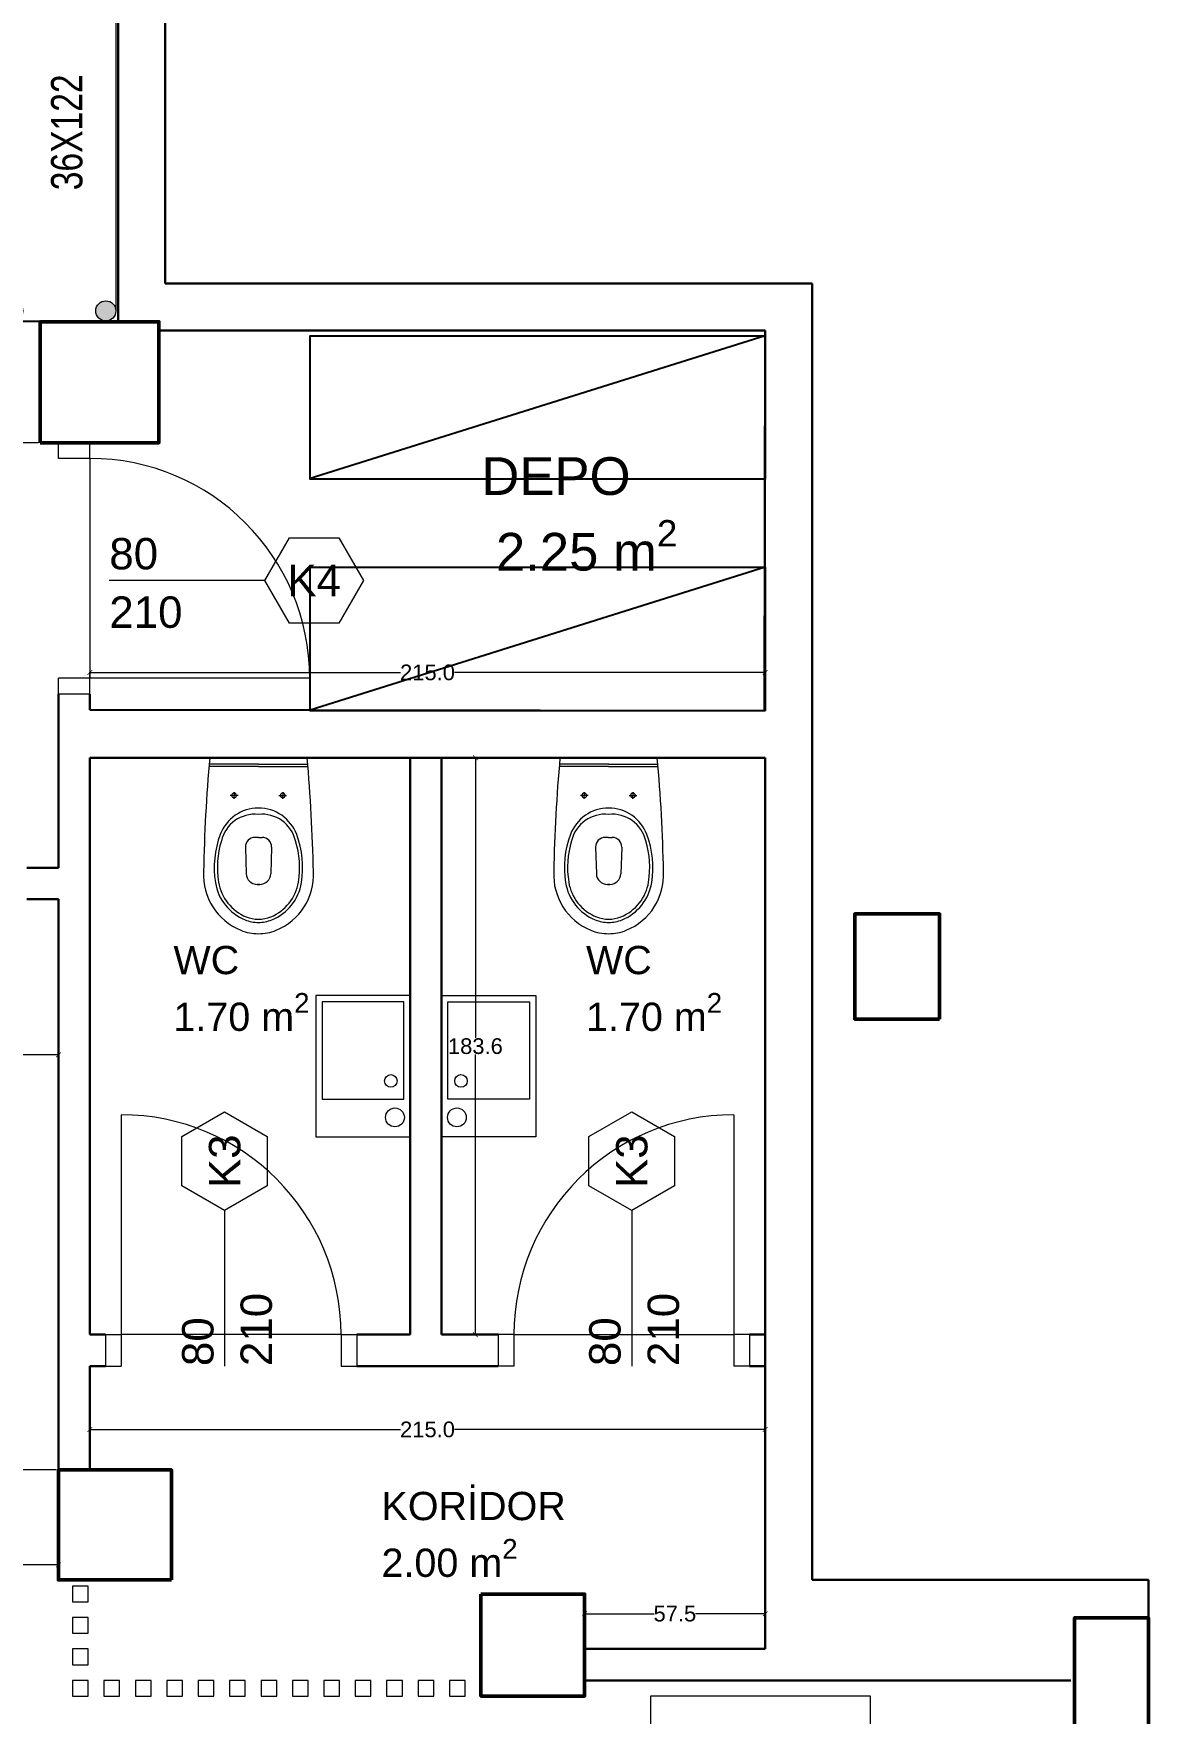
# Model space of a CAD drawing. Header units: centimetres. Extents: x 170981 to 171543, y -60527 to -58125.
# Drawn here: x 171188 to 171543, y -59194 to -58660 of the extents above; entities that cross this region are included whole.
import ezdxf
from ezdxf.enums import TextEntityAlignment as Align

# ---------------------------------------------------------------- set-up
doc = ezdxf.new("R2010")
doc.units = ezdxf.units.CM
doc.header["$MEASUREMENT"] = 0
doc.header["$PDSIZE"] = 20
doc.layers.get('0').update_dxf_attribs({"color": 250})
doc.layers.get('Defpoints').update_dxf_attribs({"lineweight": 9})
for name, color, linetype, lineweight in [('İÖŞ-DUVAR', 5, 'Continuous', 30), ('İÖŞ-KAPI', 240, 'Continuous', 15), ('İÖŞ-KOLON', 1, 'Continuous', 50), ('İÖŞ-TEFRİŞ ALÇAK', 20, 'Continuous', 9), ('İÖŞ-YAZI ÖLÇÜ', 9, 'Continuous', 5)]:
    doc.layers.add(name, color=color, linetype=linetype, lineweight=lineweight)
doc.styles.add('AHAA100', font='arial.ttf', dxfattribs={"height": 20})
doc.styles.get("Standard").update_dxf_attribs({"font": 'arial.ttf'})
doc.styles.add('style1', font='turkce.shx', dxfattribs={"height": 100})
doc.dimstyles.new('ÖYKÜ', dxfattribs={"dimtxt": 5, "dimasz": 1.5, "dimexe": 0.1, "dimexo": 0.675, "dimgap": 0.09, "dimtad": 0, "dimtih": 1, "dimtoh": 1, "dimdec": 1, "dimzin": 0, "dimdsep": 46, "dimtxsty": 'Standard', "dimblk": 'ARCHTICK', "dimcen": 0.09, "dimclrd": 256, "dimclre": 256, "dimclrt": 256, "dimadec": 0, "dimazin": 0, "dimtfac": 1, "dimtdec": 1, "dimtofl": 0, "dimtmove": 0, "dimatfit": 3, "dimldrblk": 'ARCHTICK', "dimfxl": 1, "dimtolj": 1, "dimtzin": 0, "dimlwd": -1, "dimlwe": -1, "dimarcsym": 0})

# ---------------------------------------------------------------- blocks, each defined once
blk = doc.blocks.new('*U110')
blk.add_line((125.6, 0), (-369.4, 0))
blk.add_lwpolyline([(361.1, 136), (439.7, 0), (361.1, -136), (204.1, -136), (125.6, 0), (204.1, 136)], close=True)
at = {"style": 'AHAA100'}
for tag, p in [('GENISLIK', (-369.4, 35.4)), ('YUKSEKLIK', (-369.4, -150.7))]:
    blk.add_attdef(tag, p, '', height=100, dxfattribs=at)
blk.add_attdef('KAPIKODU', text='', height=100, dxfattribs=at).set_placement((282.6, 0), align=Align.MIDDLE)
blk = doc.blocks.new('RAF-122X36')
at = {"lineweight": -2}
h = blk.add_hatch(color=256, dxfattribs=at)
h.paths.add_polyline_path([(174585.79, -58639.68, 1), (174579.39, -58639.68, 1)])
h.paths.add_polyline_path([(174585.79, -58669.28, 1), (174579.39, -58669.28, 1)])
h = blk.add_hatch(color=256, dxfattribs=at)
h.paths.add_polyline_path([(174701.39, -58639.68, 1), (174694.99, -58639.68, 1)])
h.paths.add_polyline_path([(174694.99, -58669.28, 1), (174701.39, -58669.28, 1)])
for p, q in [((174579.39, -58639.69), (174579.39, -58669.28)), ((174698.19, -58636.48), (174582.59, -58636.48)), ((174701.39, -58639.69), (174701.39, -58669.28)), ((174698.19, -58672.48), (174582.59, -58672.48))]:
    blk.add_line(p, q)
for centre in [(174582.59, -58639.68), (174698.19, -58639.68), (174582.59, -58669.28), (174698.19, -58669.28)]:
    blk.add_circle(centre, 3.2)
at = {"style": 'style1', "width": 0.8}
blk.add_text('36X122', height=10, dxfattribs=at).set_placement((174620.99, -58661.84))
blk = doc.blocks.new('_ArchTick')
at = {"color": 0, "linetype": 'ByBlock', "const_width": 0.15}
blk.add_lwpolyline([(-0.5, -0.5), (0.5, 0.5)], dxfattribs=at)
blk = doc.blocks.new('*D308')
at = {"layer": 'Defpoints', "color": 0, "transparency": 16777216}
for p in [(171195.65, -59147), (171114.65, -59151.79), (171195.65, -59151.79)]:
    blk.add_point(p, dxfattribs=at)
at = {"layer": 'İÖŞ-YAZI ÖLÇÜ', "transparency": 16777216}
for p, q in [((171114.65, -59151.11), (171114.65, -59146.9)), ((171114.65, -59147), (171148.57, -59147)), ((171195.65, -59147), (171161.73, -59147)), ((171195.65, -59151.11), (171195.65, -59146.9))]:
    blk.add_line(p, q, dxfattribs=at)
at = {"layer": 'İÖŞ-YAZI ÖLÇÜ', "transparency": 16777216, "xscale": 1.5, "yscale": 1.5, "zscale": 1.5, "rotation": 180}
blk.add_blockref('_ArchTick', (171114.65, -59147), dxfattribs=at)
at = {"layer": 'İÖŞ-YAZI ÖLÇÜ', "transparency": 16777216, "xscale": 1.5, "yscale": 1.5, "zscale": 1.5}
blk.add_blockref('_ArchTick', (171195.65, -59147), dxfattribs=at)
at = {"layer": 'İÖŞ-YAZI ÖLÇÜ', "transparency": 16777216, "insert": (171155.15, -59147), "char_height": 5, "attachment_point": 5}
blk.add_mtext('\\A1;81.0', dxfattribs=at)
blk = doc.blocks.new('*D309')
at = {"layer": 'Defpoints', "color": 0, "transparency": 16777216}
for p in [(171420.65, -58862.93), (171205.65, -58874.79), (171420.65, -58875.09)]:
    blk.add_point(p, dxfattribs=at)
at = {"layer": 'İÖŞ-YAZI ÖLÇÜ', "transparency": 16777216}
for p, q in [((171205.65, -58874.11), (171205.65, -58862.83)), ((171205.65, -58862.93), (171304.59, -58862.93)), ((171420.65, -58862.93), (171321.71, -58862.93)), ((171420.65, -58874.41), (171420.65, -58862.83))]:
    blk.add_line(p, q, dxfattribs=at)
at = {"layer": 'İÖŞ-YAZI ÖLÇÜ', "transparency": 16777216, "xscale": 1.5, "yscale": 1.5, "zscale": 1.5, "rotation": 180}
blk.add_blockref('_ArchTick', (171205.65, -58862.93), dxfattribs=at)
at = {"layer": 'İÖŞ-YAZI ÖLÇÜ', "transparency": 16777216, "xscale": 1.5, "yscale": 1.5, "zscale": 1.5}
blk.add_blockref('_ArchTick', (171420.65, -58862.93), dxfattribs=at)
at = {"layer": 'İÖŞ-YAZI ÖLÇÜ', "transparency": 16777216, "insert": (171313.15, -58862.93), "char_height": 5, "attachment_point": 5}
blk.add_mtext('\\A1;215.0', dxfattribs=at)
blk = doc.blocks.new('*D310')
at = {"layer": 'Defpoints', "color": 0, "transparency": 16777216}
for p in [(171317.65, -58890.09), (171317.65, -59073.73), (171328.39, -59073.73)]:
    blk.add_point(p, dxfattribs=at)
at = {"layer": 'İÖŞ-YAZI ÖLÇÜ', "transparency": 16777216}
for p, q in [((171318.33, -58890.09), (171328.49, -58890.09)), ((171328.39, -58890.09), (171328.39, -58979.27)), ((171328.39, -59073.73), (171328.39, -58984.55)), ((171318.33, -59073.73), (171328.49, -59073.73))]:
    blk.add_line(p, q, dxfattribs=at)
at = {"layer": 'İÖŞ-YAZI ÖLÇÜ', "transparency": 16777216, "xscale": 1.5, "yscale": 1.5, "zscale": 1.5}
for p, rotation in [((171328.39, -58890.09), 90), ((171328.39, -59073.73), 270)]:
    blk.add_blockref('_ArchTick', p, dxfattribs=dict(at, rotation=rotation))
at = {"layer": 'İÖŞ-YAZI ÖLÇÜ', "transparency": 16777216, "insert": (171328.39, -58981.91), "char_height": 5, "attachment_point": 5}
blk.add_mtext('\\A1;183.6', dxfattribs=at)
blk = doc.blocks.new('*D311')
at = {"layer": 'Defpoints', "color": 0, "transparency": 16777216}
for p in [(171205.65, -59083.73), (171420.65, -59083.73), (171420.65, -59103.93)]:
    blk.add_point(p, dxfattribs=at)
at = {"layer": 'İÖŞ-YAZI ÖLÇÜ', "transparency": 16777216}
for p, q in [((171205.65, -59084.41), (171205.65, -59104.03)), ((171420.65, -59084.41), (171420.65, -59104.03)), ((171205.65, -59103.93), (171304.59, -59103.93)), ((171420.65, -59103.93), (171321.71, -59103.93))]:
    blk.add_line(p, q, dxfattribs=at)
at = {"layer": 'İÖŞ-YAZI ÖLÇÜ', "transparency": 16777216, "xscale": 1.5, "yscale": 1.5, "zscale": 1.5, "rotation": 180}
blk.add_blockref('_ArchTick', (171205.65, -59103.93), dxfattribs=at)
at = {"layer": 'İÖŞ-YAZI ÖLÇÜ', "transparency": 16777216, "xscale": 1.5, "yscale": 1.5, "zscale": 1.5}
blk.add_blockref('_ArchTick', (171420.65, -59103.93), dxfattribs=at)
at = {"layer": 'İÖŞ-YAZI ÖLÇÜ', "transparency": 16777216, "insert": (171313.15, -59103.93), "char_height": 5, "attachment_point": 5}
blk.add_mtext('\\A1;215.0', dxfattribs=at)
blk = doc.blocks.new('*D312')
at = {"layer": 'Defpoints', "color": 0, "transparency": 16777216}
for p in [(171014.65, -58915.94), (171195.65, -58935.14), (171014.65, -58984.63)]:
    blk.add_point(p, dxfattribs=at)
at = {"layer": 'İÖŞ-YAZI ÖLÇÜ', "transparency": 16777216}
for p, q in [((171014.65, -58916.62), (171014.65, -58984.73)), ((171195.65, -58935.81), (171195.65, -58984.73)), ((171014.65, -58984.63), (171096.87, -58984.63)), ((171195.65, -58984.63), (171113.43, -58984.63))]:
    blk.add_line(p, q, dxfattribs=at)
at = {"layer": 'İÖŞ-YAZI ÖLÇÜ', "transparency": 16777216, "xscale": 1.5, "yscale": 1.5, "zscale": 1.5, "rotation": 180}
blk.add_blockref('_ArchTick', (171014.65, -58984.63), dxfattribs=at)
at = {"layer": 'İÖŞ-YAZI ÖLÇÜ', "transparency": 16777216, "xscale": 1.5, "yscale": 1.5, "zscale": 1.5}
blk.add_blockref('_ArchTick', (171195.65, -58984.63), dxfattribs=at)
at = {"layer": 'İÖŞ-YAZI ÖLÇÜ', "transparency": 16777216, "insert": (171105.15, -58984.63), "char_height": 5, "attachment_point": 5}
blk.add_mtext('\\A1;181.0', dxfattribs=at)
blk = doc.blocks.new('*D313')
at = {"layer": 'Defpoints', "color": 0, "transparency": 16777216}
for p in [(171189.85, -58789.79), (171173.74, -59116.79), (171195.65, -59116.79)]:
    blk.add_point(p, dxfattribs=at)
at = {"layer": 'İÖŞ-YAZI ÖLÇÜ', "transparency": 16777216}
for p, q in [((171189.18, -58789.79), (171173.64, -58789.79)), ((171173.74, -58789.79), (171173.74, -58930.64)), ((171173.74, -59116.79), (171173.74, -58935.93)), ((171194.98, -59116.79), (171173.64, -59116.79))]:
    blk.add_line(p, q, dxfattribs=at)
at = {"layer": 'İÖŞ-YAZI ÖLÇÜ', "transparency": 16777216, "xscale": 1.5, "yscale": 1.5, "zscale": 1.5}
for p, rotation in [((171173.74, -58789.79), 90), ((171173.74, -59116.79), 270)]:
    blk.add_blockref('_ArchTick', p, dxfattribs=dict(at, rotation=rotation))
at = {"layer": 'İÖŞ-YAZI ÖLÇÜ', "transparency": 16777216, "insert": (171173.74, -58933.29), "char_height": 5, "attachment_point": 5}
blk.add_mtext('\\A1;327.0', dxfattribs=at)
blk = doc.blocks.new('*D314')
at = {"layer": 'Defpoints', "color": 0, "transparency": 16777216}
for p in [(171420.65, -59162.56), (171363.15, -59172.54), (171420.65, -59172.54)]:
    blk.add_point(p, dxfattribs=at)
at = {"layer": 'İÖŞ-YAZI ÖLÇÜ', "transparency": 16777216}
for p, q in [((171363.15, -59171.86), (171363.15, -59162.46)), ((171363.15, -59162.56), (171385.3, -59162.56)), ((171420.65, -59162.56), (171398.5, -59162.56)), ((171420.65, -59171.86), (171420.65, -59162.46))]:
    blk.add_line(p, q, dxfattribs=at)
at = {"layer": 'İÖŞ-YAZI ÖLÇÜ', "transparency": 16777216, "xscale": 1.5, "yscale": 1.5, "zscale": 1.5, "rotation": 180}
blk.add_blockref('_ArchTick', (171363.15, -59162.56), dxfattribs=at)
at = {"layer": 'İÖŞ-YAZI ÖLÇÜ', "transparency": 16777216, "xscale": 1.5, "yscale": 1.5, "zscale": 1.5}
blk.add_blockref('_ArchTick', (171420.65, -59162.56), dxfattribs=at)
at = {"layer": 'İÖŞ-YAZI ÖLÇÜ', "transparency": 16777216, "insert": (171391.9, -59162.56), "char_height": 5, "attachment_point": 5}
blk.add_mtext('\\A1;57.5', dxfattribs=at)

msp = doc.modelspace()

# ---------------------------------------------------------------- linework, layer by layer
at = {"layer": 'İÖŞ-DUVAR'}
for p, q in [((171214.65, -58751.29), (171214.65, -58315.79)), ((171229.65, -58739.09), (171229.65, -58341.59)), ((171229.65, -58739.09), (171435.65, -58739.09)), ((171435.65, -59151.79), (171435.65, -58739.09)), ((171227.65, -58754.09), (171420.65, -58754.09)), ((171420.48, -58875.09), (171420.65, -58754.09)), ((171195.65, -58869.79), (171195.65, -58925.14)), ((171205.65, -58874.79), (171205.65, -58869.79)), ((171205.65, -58874.79), (171420.65, -58875.09)), ((171205.65, -58890.09), (171420.65, -58890.09)), ((171205.65, -58890.09), (171205.65, -59073.73)), ((171307.65, -59073.73), (171307.65, -58890.09)), ((171317.65, -59073.73), (171317.65, -58890.09)), ((171420.65, -59023.44), (171420.65, -58890.09)), ((171185.65, -58925.14), (171195.65, -58925.14)), ((171185.65, -58935.14), (171195.65, -58935.14)), ((171195.65, -58935.14), (171195.65, -59116.79)), ((171420.65, -59173.79), (171420.65, -59023.44)), ((171205.65, -59073.73), (171210.65, -59073.73)), ((171290.65, -59073.73), (171307.65, -59073.73)), ((171335.65, -59073.73), (171317.65, -59073.73)), ((171415.65, -59073.73), (171420.65, -59073.73)), ((171205.65, -59083.73), (171205.65, -59116.79)), ((171205.65, -59083.73), (171210.65, -59083.73)), ((171290.65, -59083.73), (171335.65, -59083.73)), ((171415.65, -59083.73), (171420.65, -59083.73)), ((171435.65, -59151.79), (171542.65, -59151.79)), ((171542.65, -59151.79), (171542.65, -59163.87)), ((171420.65, -59173.79), (171363.15, -59173.79)), ((171420.65, -59183.79), (171363.15, -59183.79)), ((171420.65, -59183.79), (171517.97, -59183.79))]:
    msp.add_line(p, q, dxfattribs=at)
at = {"layer": 'İÖŞ-KAPI'}
for p, q in [((171205.65, -58794.79), (171205.65, -58864.79)), ((171275.65, -58864.79), (171205.65, -58864.79)), ((171215.65, -59003.73), (171215.65, -59073.73)), ((171410.65, -59003.73), (171410.65, -59073.73)), ((171210.65, -59073.73), (171210.65, -59083.73)), ((171210.65, -59073.73), (171215.65, -59073.73)), ((171285.65, -59073.73), (171215.65, -59073.73)), ((171215.65, -59073.73), (171215.65, -59083.73)), ((171285.65, -59073.73), (171285.65, -59083.73)), ((171285.65, -59073.73), (171290.65, -59073.73)), ((171290.65, -59073.73), (171290.65, -59083.73)), ((171335.65, -59073.73), (171335.65, -59083.73)), ((171340.65, -59073.73), (171335.65, -59073.73)), ((171340.65, -59073.73), (171410.65, -59073.73)), ((171340.65, -59073.73), (171340.65, -59083.73)), ((171410.65, -59073.73), (171410.65, -59083.73)), ((171415.65, -59073.73), (171410.65, -59073.73)), ((171415.65, -59073.73), (171415.65, -59083.73)), ((171210.65, -59083.73), (171215.65, -59083.73)), ((171285.65, -59083.73), (171290.65, -59083.73)), ((171340.65, -59083.73), (171335.65, -59083.73)), ((171415.65, -59083.73), (171410.65, -59083.73))]:
    msp.add_line(p, q, dxfattribs=at)
for centre, start, end in [((171215.65, -59073.73), 0, 90), ((171410.65, -59073.73), 90, 180)]:
    msp.add_arc(centre, 70, start, end, dxfattribs=at)
at = {"layer": 'İÖŞ-KOLON'}
msp.add_line((171211.65, -58751.29), (171211.65, -58751.29), dxfattribs=at)
for points in [[(171189.85, -58789.79), (171227.65, -58789.79), (171227.65, -58751.29), (171189.85, -58751.29)], [(171476.15, -58973.29), (171476.15, -58939.79), (171449.15, -58939.79), (171449.15, -58973.29)], [(171231.65, -59151.79), (171231.65, -59116.79), (171195.65, -59116.79), (171195.65, -59151.79)], [(171330.15, -59156.29), (171363.15, -59156.29), (171363.15, -59188.79), (171330.15, -59188.79)], [(171542.65, -59201.79), (171542.65, -59163.87), (171519.15, -59163.87), (171519.15, -59169.29), (171519.15, -59201.79)]]:
    msp.add_lwpolyline(points, close=True, dxfattribs=at)
at = {"layer": 'İÖŞ-TEFRİŞ ALÇAK'}
for p, q in [((171214.65, -58751.29), (171179.65, -58751.29)), ((171205.65, -58789.79), (171195.65, -58789.79)), ((171195.65, -58794.79), (171195.65, -58789.79)), ((171205.65, -58794.79), (171205.65, -58789.79)), ((171205.65, -58794.79), (171195.65, -58794.79)), ((171205.65, -58864.79), (171195.65, -58864.79)), ((171195.65, -58869.79), (171195.65, -58864.79)), ((171205.65, -58869.79), (171205.65, -58864.79)), ((171205.65, -58869.79), (171195.65, -58869.79)), ((171243.84, -58890.09), (171274.84, -58890.09)), ((171259.34, -58892.09), (171243.84, -58892.09)), ((171259.34, -58892.09), (171274.84, -58892.09)), ((171355.32, -58890.09), (171386.32, -58890.09)), ((171370.82, -58892.09), (171355.32, -58892.09)), ((171370.82, -58892.09), (171386.32, -58892.09)), ((171259.34, -58892.89), (171243.84, -58892.89)), ((171259.34, -58892.89), (171274.84, -58892.89)), ((171370.82, -58892.89), (171355.32, -58892.89)), ((171370.82, -58892.89), (171386.32, -58892.89)), ((171252.85, -58902.09), (171250.38, -58902.09)), ((171251.59, -58901), (171251.59, -58902.09)), ((171251.59, -58903.18), (171251.59, -58902.09)), ((171265.82, -58902.09), (171268.29, -58902.09)), ((171267.09, -58901), (171267.09, -58902.09)), ((171267.09, -58903.18), (171267.09, -58902.09)), ((171364.33, -58902.09), (171361.87, -58902.09)), ((171363.07, -58901), (171363.07, -58902.09)), ((171363.07, -58903.18), (171363.07, -58902.09)), ((171377.31, -58902.09), (171379.77, -58902.09)), ((171378.57, -58901), (171378.57, -58902.09)), ((171378.57, -58903.18), (171378.57, -58902.09)), ((171255.18, -58918.52), (171255.43, -58927.01)), ((171259.34, -58915.43), (171258.18, -58915.43)), ((171259.34, -58915.43), (171260.5, -58915.43)), ((171263.49, -58918.52), (171263.24, -58927.01)), ((171366.66, -58918.52), (171366.91, -58927.01)), ((171370.82, -58915.43), (171369.66, -58915.43)), ((171370.82, -58915.43), (171371.98, -58915.43)), ((171374.98, -58918.52), (171374.72, -58927.01)), ((171258.93, -58930.4), (171259.34, -58930.4)), ((171259.34, -58930.4), (171258.93, -58930.4)), ((171259.34, -58930.4), (171259.74, -58930.4)), ((171259.74, -58930.4), (171259.34, -58930.4)), ((171370.41, -58930.4), (171370.82, -58930.4)), ((171370.82, -58930.4), (171370.41, -58930.4)), ((171370.82, -58930.4), (171371.23, -58930.4)), ((171371.23, -58930.4), (171370.82, -58930.4))]:
    msp.add_line(p, q, dxfattribs=at)
at = {"layer": 'İÖŞ-TEFRİŞ ALÇAK', "lineweight": -2}
for p, q in [((171420.65, -58755.75), (171275.82, -58801.18)), ((171420.65, -58829.45), (171275.82, -58874.89))]:
    msp.add_line(p, q, dxfattribs=at)
for points in [[(171420.65, -58801.39), (171275.82, -58801.39), (171275.82, -58755.75), (171420.65, -58755.75)], [(171420.65, -58875.09), (171275.82, -58875.09), (171275.82, -58829.45), (171420.65, -58829.45)]]:
    msp.add_lwpolyline(points, close=True, dxfattribs=at)
at = {"layer": 'İÖŞ-TEFRİŞ ALÇAK'}
for points in [[(171307.65, -59010.75), (171307.65, -58965.75), (171277.65, -58965.75), (171277.65, -59010.75)], [(171317.65, -59010.75), (171317.65, -58965.75), (171347.65, -58965.75), (171347.65, -59010.75)], [(171305.65, -58998.75), (171305.65, -58967.75), (171279.65, -58967.75), (171279.65, -58998.75)], [(171319.65, -58998.75), (171319.65, -58967.75), (171345.65, -58967.75), (171345.65, -58998.75)], [(171200.15, -59158.79), (171205.15, -59158.79), (171205.15, -59153.79), (171200.15, -59153.79)], [(171200.15, -59168.79), (171205.15, -59168.79), (171205.15, -59163.79), (171200.15, -59163.79)], [(171200.15, -59178.79), (171205.15, -59178.79), (171205.15, -59173.79), (171200.15, -59173.79)], [(171200.15, -59188.79), (171205.15, -59188.79), (171205.15, -59183.79), (171200.15, -59183.79)], [(171210.15, -59188.79), (171215.15, -59188.79), (171215.15, -59183.79), (171210.15, -59183.79)], [(171220.15, -59188.79), (171225.15, -59188.79), (171225.15, -59183.79), (171220.15, -59183.79)], [(171230.15, -59188.79), (171235.15, -59188.79), (171235.15, -59183.79), (171230.15, -59183.79)], [(171240.15, -59188.79), (171245.15, -59188.79), (171245.15, -59183.79), (171240.15, -59183.79)], [(171250.15, -59188.79), (171255.15, -59188.79), (171255.15, -59183.79), (171250.15, -59183.79)], [(171260.15, -59188.79), (171265.15, -59188.79), (171265.15, -59183.79), (171260.15, -59183.79)], [(171270.15, -59188.79), (171275.15, -59188.79), (171275.15, -59183.79), (171270.15, -59183.79)], [(171280.15, -59188.79), (171285.15, -59188.79), (171285.15, -59183.79), (171280.15, -59183.79)], [(171290.15, -59188.79), (171295.15, -59188.79), (171295.15, -59183.79), (171290.15, -59183.79)], [(171300.15, -59188.79), (171305.15, -59188.79), (171305.15, -59183.79), (171300.15, -59183.79)], [(171310.15, -59188.79), (171315.15, -59188.79), (171315.15, -59183.79), (171310.15, -59183.79)], [(171320.15, -59188.79), (171325.15, -59188.79), (171325.15, -59183.79), (171320.15, -59183.79)], [(171454.14, -59188.79), (171384.14, -59188.79), (171384.14, -59253.79), (171454.14, -59253.79)]]:
    msp.add_lwpolyline(points, close=True, dxfattribs=at)
for centre, radius in [((171301.49, -58992.95), 2), ((171323.81, -58992.95), 2), ((171302.79, -59004.57), 3), ((171322.51, -59004.57), 3)]:
    msp.add_circle(centre, radius, dxfattribs=at)
for centre, radius, start, end in [((171205.65, -58864.79), 70, 0, 90), ((171741.78, -58935.35), 500, 174.806, 178.9682), ((170776.89, -58935.35), 500, 1.0318, 5.194), ((171853.27, -58935.35), 500, 174.806, 178.9682), ((170888.37, -58935.35), 500, 1.0318, 5.194), ((171251.59, -58902.09), 0.75, 0, 180), ((171251.59, -58902.09), 0.75, 180, 0), ((171267.09, -58902.09), 0.75, 0, 180), ((171267.09, -58902.09), 0.75, 180, 0), ((171363.07, -58902.09), 0.75, 0, 180), ((171363.07, -58902.09), 0.75, 180, 0), ((171378.57, -58902.09), 0.75, 0, 180), ((171378.57, -58902.09), 0.75, 180, 0), ((171259.34, -58919.09), 13, 90, 159.4201), ((171258.25, -58919.04), 11, 84.3176, 166.8067), ((171259.34, -58919.09), 13, 20.5799, 90), ((171260.43, -58919.04), 11, 13.1933, 95.6824), ((171370.82, -58919.09), 13, 90, 159.4201), ((171369.73, -58919.04), 11, 84.3176, 166.8067), ((171370.82, -58919.09), 13, 20.5799, 90), ((171371.91, -58919.04), 11, 13.1933, 95.6824), ((171275.25, -58925.06), 30, 159.4201, 189.1281), ((171275.25, -58925.06), 29, 162.8727, 189.1281), ((171258.18, -58918.43), 3, 90, 181.707), ((171260.5, -58918.43), 3, 358.293, 90), ((171243.42, -58925.06), 29, 350.8719, 17.1273), ((171243.42, -58925.06), 30, 350.8719, 20.5799), ((171386.73, -58925.06), 30, 159.4201, 189.1281), ((171386.73, -58925.06), 29, 162.8727, 189.1281), ((171369.66, -58918.43), 3, 90, 181.707), ((171371.98, -58918.43), 3, 358.293, 90), ((171354.9, -58925.06), 29, 350.8719, 17.1273), ((171354.9, -58925.06), 30, 350.8719, 20.5799), ((171260.84, -58927.38), 19, 176.8871, 247.9757), ((171260.84, -58927.38), 15.4, 189.1281, 247.9757), ((171260.84, -58927.38), 14.4, 189.1281, 247.9757), ((171258.93, -58926.9), 3.5, 181.707, 270), ((171259.74, -58926.9), 3.5, 270, 358.293), ((171257.84, -58927.38), 14.4, 292.0243, 350.8719), ((171257.84, -58927.38), 15.4, 292.0243, 350.8719), ((171257.84, -58927.38), 19, 292.0243, 3.1129), ((171372.32, -58927.38), 19, 176.8871, 247.9757), ((171372.32, -58927.38), 15.4, 189.1281, 247.9757), ((171372.32, -58927.38), 14.4, 189.1281, 247.9757), ((171370.41, -58926.9), 3.5, 181.707, 270), ((171371.23, -58926.9), 3.5, 270, 358.293), ((171369.32, -58927.38), 14.4, 292.0243, 350.8719), ((171369.32, -58927.38), 15.4, 292.0243, 350.8719), ((171369.32, -58927.38), 19, 292.0243, 3.1129), ((171259.34, -58931.09), 10.4, 247.9757, 270), ((171259.34, -58931.09), 10.4, 270, 292.0243), ((171370.82, -58931.09), 10.4, 247.9757, 270), ((171370.82, -58931.09), 10.4, 270, 292.0243), ((171259.34, -58931.09), 15, 247.9757, 270), ((171259.34, -58931.09), 11.4, 247.9757, 270), ((171259.34, -58931.09), 11.4, 270, 292.0243), ((171259.34, -58931.09), 15, 270, 292.0243), ((171370.82, -58931.09), 15, 247.9757, 270), ((171370.82, -58931.09), 11.4, 247.9757, 270), ((171370.82, -58931.09), 11.4, 270, 292.0243), ((171370.82, -58931.09), 15, 270, 292.0243)]:
    msp.add_arc(centre, radius, start, end, dxfattribs=at)

# ---------------------------------------------------------------- block references
at = {"layer": 'İÖŞ-TEFRİŞ ALÇAK', "lineweight": -2, "rotation": 90}
msp.add_blockref('RAF-122X36', (112541.45, -233330.41), dxfattribs=at)
at = {"layer": 'İÖŞ-YAZI ÖLÇÜ', "xscale": 0.1, "yscale": 0.1, "zscale": 0.1}
msp.add_blockref('*U110', (171248.79, -58833.65), dxfattribs=at).add_auto_attribs({'GENISLIK': '80', 'YUKSEKLIK': '210', 'KAPIKODU': 'K4'})
at = {"layer": 'İÖŞ-YAZI ÖLÇÜ', "xscale": 0.1, "yscale": 0.1, "zscale": 0.1, "rotation": 90}
for p in [(171248.56, -59046.79), (171378.16, -59046.79)]:
    msp.add_blockref('*U110', p, dxfattribs=at).add_auto_attribs({'GENISLIK': '80', 'YUKSEKLIK': '210', 'KAPIKODU': 'K3'})

# ---------------------------------------------------------------- texts
at = {"layer": 'İÖŞ-YAZI ÖLÇÜ', "attachment_point": 1, "style": 'AHAA100'}
for s, width, insert, char_height in [('\\A1;DEPO\\P 2.25 m{\\H0.7x;\\S2^ ;}', 131.8686, (171330.28, -58794.41), 12), ('\\A1;WC\\P1.70 m{\\H0.7x;\\S2^ ;}', 73.297, (171232.26, -58949.97), 9), ('\\A1;WC\\P1.70 m{\\H0.7x;\\S2^ ;}', 73.297, (171363.61, -58949.97), 9), ('\\A1;KORİDOR\\P2.00 m{\\H0.7x;\\S2^ ;}', 73.297, (171298.51, -59123.78), 9)]:
    msp.add_mtext_dynamic_manual_height_columns(s, width=width, gutter_width=100, heights=[0], dxfattribs=dict(at, insert=insert, char_height=char_height))

# ---------------------------------------------------------------- dimensions: what is measured, and where the dimension line sits
at = {"layer": 'İÖŞ-YAZI ÖLÇÜ'}
dim = msp.add_linear_dim(base=(171173.74, -59116.79), p1=(171189.85, -58789.79), p2=(171195.65, -59116.79), angle=90, dimstyle='ÖYKÜ', dxfattribs=at)
dim.commit()
dim.dimension.update_dxf_attribs({"geometry": '*D313', "text_midpoint": (171173.74, -58933.29), "dimtype": 160})
for base, p1, p2, picture, middle in [((171420.65, -58862.93), (171205.65, -58874.79), (171420.65, -58875.09), '*D309', (171313.15, -58862.93)), ((171014.65, -58984.63), (171195.65, -58935.14), (171014.65, -58915.94), '*D312', (171105.15, -58984.63)), ((171420.65, -59103.93), (171205.65, -59083.73), (171420.65, -59083.73), '*D311', (171313.15, -59103.93)), ((171195.65, -59147), (171114.65, -59151.79), (171195.65, -59151.79), '*D308', (171155.15, -59147)), ((171420.65, -59162.56), (171363.15, -59172.54), (171420.65, -59172.54), '*D314', (171391.9, -59162.56))]:
    dim = msp.add_linear_dim(base=base, p1=p1, p2=p2, dimstyle='ÖYKÜ', dxfattribs=at)
    dim.commit()
    dim.dimension.update_dxf_attribs({"geometry": picture, "text_midpoint": middle})
dim = msp.add_linear_dim(base=(171328.39, -59073.73), p1=(171317.65, -58890.09), p2=(171317.65, -59073.73), angle=90, dimstyle='ÖYKÜ', dxfattribs=at)
dim.commit()
dim.dimension.update_dxf_attribs({"geometry": '*D310', "text_midpoint": (171328.39, -58981.91)})

doc.saveas('drawing.dxf')
